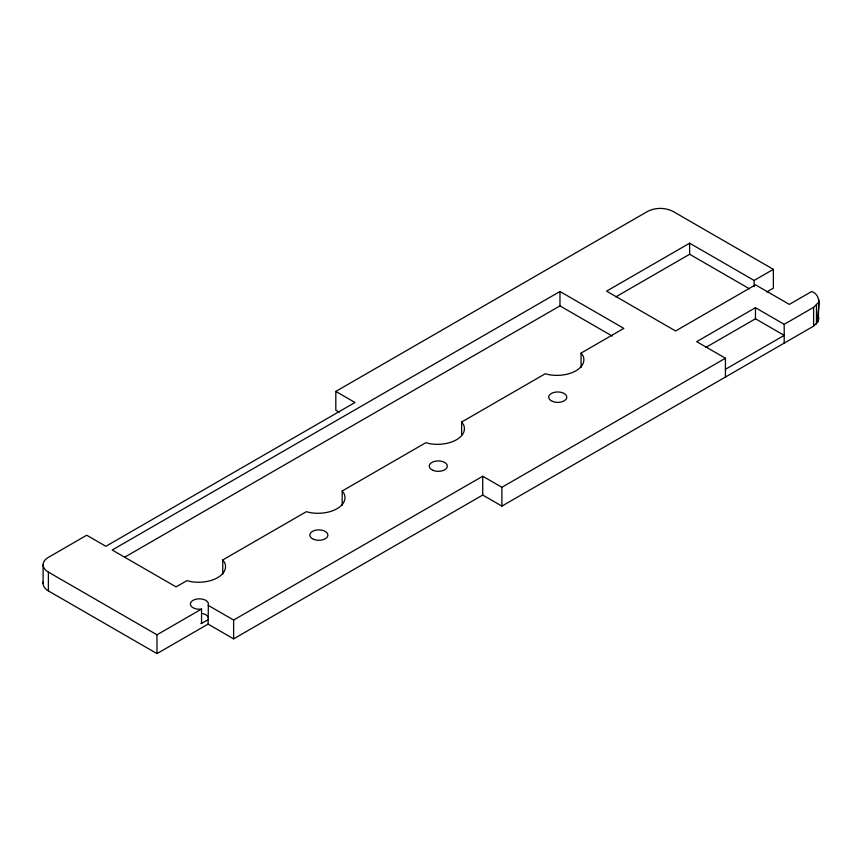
<?xml version="1.0" encoding="UTF-8"?>
<svg xmlns="http://www.w3.org/2000/svg" width="862" height="862" viewBox="0 0 862 862"><rect width="100%" height="100%" fill="white"/><g stroke="black" fill="none" stroke-linecap="round" stroke-linejoin="round"><path stroke-width="1.29" d="M43.38 581.731A18.07 10.43 0 0 0 48.391 590.912L156.981 653.611L208.076 624.11L208.378 604.574A9.029 5.215 0 0 0 199.531 598.831A9.029 5.215 0 0 0 190.383 604.424A9.029 5.215 0 0 0 200.835 609.197L201.546 609.068L201.546 623.452L200.835 623.571M615.824 296.873L689.632 254.258L689.632 243.192L754.142 280.441L773.365 269.343L673.082 211.449C665.227 207.397 655.389 207.397 647.534 211.449L335.814 391.413L335.814 410.226L339.197 412.176M754.142 286.593L754.142 280.441M773.365 269.343L773.365 288.145L766.663 292.024M208.076 624.11L233.624 638.861L482.72 495.047L501.889 506.113L813.609 326.138L818.286 321.461C816.066 311.807 824.212 296.399 811.692 291.485L789.333 304.394L755.478 284.837L675.582 330.965L606.589 291.14L689.632 243.192M818.286 321.461L818.9 299.954M725.438 377.039L725.438 358.236L696.69 341.643L755.457 307.712L784.204 324.306L813.609 307.325L818.286 302.648M559.966 291.507L112.211 550.021L176.085 586.893L186.903 580.643L191.418 581.721A27.099 15.645 0 0 0 224.616 562.563L222.741 559.955L306.355 511.683L310.87 512.761A27.099 15.645 0 0 0 344.057 493.603L342.192 490.995L425.796 442.723L430.31 443.801A27.099 15.645 0 0 0 463.508 424.643L461.633 422.035L545.237 373.763L549.762 374.841A27.099 15.645 0 0 0 582.949 355.683L581.074 353.075L623.84 328.379L559.966 291.507L559.966 305.891L125.033 556.992M335.814 391.413L354.972 402.479L105.875 546.292L86.717 535.227L48.391 557.358A18.07 10.43 0 0 0 48.391 572.109L156.981 634.798L201.546 609.068M201.546 623.452L208.076 619.681M208.076 605.296L233.624 620.047L482.72 476.233L501.889 487.299L725.438 358.236M705.913 347.386L755.457 318.778L784.204 335.372L725.438 369.302M689.632 254.258L749.541 288.845M559.966 305.891L612.225 336.061M818.491 316.957L818.9 318.757M816.476 305.17L816.476 323.972M813.609 307.325L813.609 326.138M784.204 324.306L784.204 343.119M755.457 307.712L755.457 318.778M581.074 353.075L581.074 367.449M501.889 487.299L501.889 506.113M482.72 476.233L482.72 495.047M461.633 422.035L461.633 435.105M342.192 490.995L342.192 505.38M233.624 620.047L233.624 638.861M222.741 559.955L222.741 574.34M156.981 634.798L156.981 653.611M48.391 572.109L48.391 590.912M43.1 564.729L43.1 583.542M202.613 613.55A9.029 5.215 0 0 1 208.313 617.591M552.445 401.39A9.029 5.215 0 0 0 566.722 397.694A9.029 5.215 0 0 0 554.029 392.404A9.029 5.215 0 0 0 552.445 401.39M432.993 470.35A9.029 5.215 0 0 0 447.27 466.654A9.029 5.215 0 0 0 434.588 461.364A9.029 5.215 0 0 0 432.993 470.35M313.552 539.31A9.029 5.215 0 0 0 327.829 535.614A9.029 5.215 0 0 0 315.147 530.324A9.029 5.215 0 0 0 313.552 539.31"/></g></svg>
